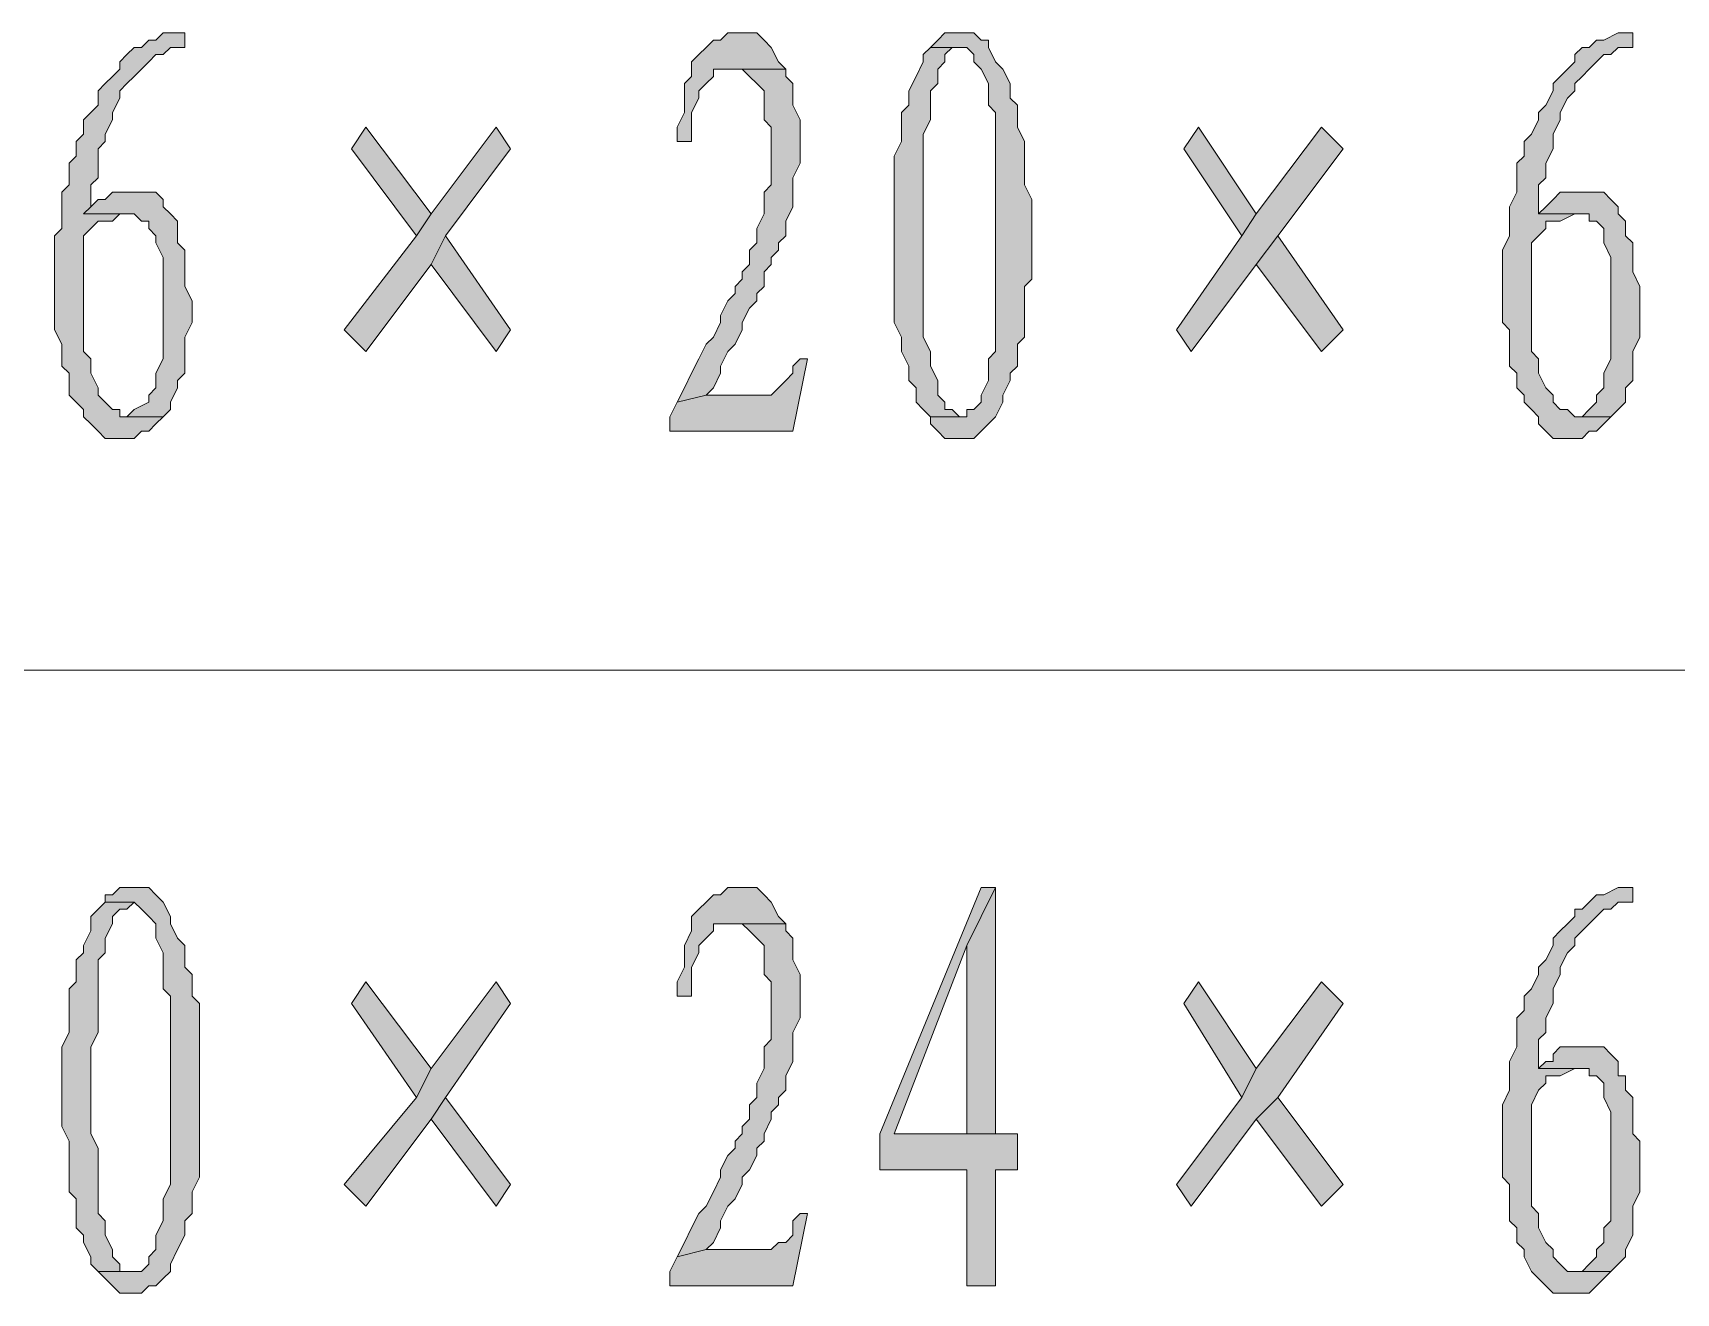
# Model space of a CAD drawing. Header units: millimetres. Extents: x 24 to 410, y 10 to 282.
# Drawn here: x 319.83 to 329.44, y 115.87 to 123.23 of the extents above; entities that cross this region are included whole.
import ezdxf

# ---------------------------------------------------------------- set-up
doc = ezdxf.new("R2010")
doc.units = ezdxf.units.MM

msp = doc.modelspace()

# ---------------------------------------------------------------- hatches: boundary and pattern name
h = msp.add_hatch(color=7)
h.dxf.hatch_style = 2
h.paths.add_polyline_path([(320.717333, 123.232333), (320.590333, 123.232333), (320.548, 123.19), (320.505667, 123.19), (320.463333, 123.147667), (320.421, 123.147667), (320.378667, 123.105333), (320.336333, 123.063), (320.336333, 123.020667), (320.294, 122.978333), (320.251667, 122.936), (320.209333, 122.893667), (320.209333, 122.809), (320.167, 122.766667), (320.124667, 122.724333), (320.124667, 122.639667), (320.082333, 122.597333), (320.082333, 122.512667), (320.04, 122.470333), (320.04, 122.343333), (319.997667, 122.301), (319.997667, 122.174), (319.997667, 122.089333), (319.955333, 122.047), (319.955333, 121.496667), (319.997667, 121.412), (319.997667, 121.285), (320.04, 121.242667), (320.04, 121.115667), (320.082333, 121.073333), (320.124667, 121.031), (320.124667, 120.988667), (320.167, 120.946333), (320.209333, 120.904), (320.251667, 120.861667), (320.421, 120.861667), (320.463333, 120.904), (320.505667, 120.904), (320.548, 120.946333), (320.590333, 120.988667), (320.336333, 120.988667), (320.336333, 121.031), (320.294, 121.031), (320.251667, 121.073333), (320.209333, 121.115667), (320.209333, 121.158), (320.167, 121.242667), (320.167, 121.327333), (320.124667, 121.369667), (320.124667, 122.047), (320.167, 122.089333), (320.209333, 122.131667), (320.294, 122.131667), (320.336333, 122.174), (320.421, 122.174), (320.124667, 122.174), (320.167, 122.216333), (320.167, 122.343333), (320.209333, 122.385667), (320.209333, 122.555), (320.251667, 122.597333), (320.251667, 122.639667), (320.294, 122.724333), (320.294, 122.766667), (320.336333, 122.851333), (320.336333, 122.893667), (320.378667, 122.936), (320.421, 122.978333), (320.463333, 123.020667), (320.505667, 123.063), (320.548, 123.105333), (320.590333, 123.105333), (320.632667, 123.147667), (320.717333, 123.147667)])
h = msp.add_hatch(color=7)
h.dxf.hatch_style = 2
h.paths.add_polyline_path([(323.977, 123.232333), (323.892333, 123.232333), (323.85, 123.19), (323.807667, 123.19), (323.765333, 123.147667), (323.723, 123.105333), (323.680667, 123.063), (323.680667, 122.978333), (323.638333, 122.936), (323.638333, 122.766667), (323.596, 122.682), (323.596, 122.597333), (323.680667, 122.597333), (323.680667, 122.766667), (323.723, 122.851333), (323.723, 122.893667), (323.765333, 122.936), (323.807667, 122.978333), (323.807667, 123.020667), (323.85, 123.020667), (323.934667, 123.020667), (324.231, 123.020667), (324.188667, 123.063), (324.146333, 123.147667), (324.104, 123.19), (324.061667, 123.232333)])
h = msp.add_hatch(color=7)
h.dxf.hatch_style = 2
h.paths.add_polyline_path([(325.247, 123.232333), (325.162333, 123.232333), (325.12, 123.19), (325.077667, 123.147667), (325.289333, 123.147667), (325.331667, 123.105333), (325.331667, 123.063), (325.374, 123.020667), (325.416333, 122.936), (325.416333, 122.809), (325.458667, 122.766667), (325.458667, 122.047), (325.458667, 121.369667), (325.416333, 121.327333), (325.416333, 121.200333), (325.374, 121.115667), (325.374, 121.073333), (325.331667, 121.031), (325.289333, 121.031), (325.289333, 120.988667), (325.077667, 120.988667), (325.077667, 120.946333), (325.12, 120.904), (325.162333, 120.861667), (325.331667, 120.861667), (325.374, 120.904), (325.416333, 120.946333), (325.458667, 120.988667), (325.501, 121.073333), (325.501, 121.115667), (325.543333, 121.200333), (325.543333, 121.242667), (325.585667, 121.285), (325.585667, 121.412), (325.628, 121.454333), (325.628, 121.750667), (325.670333, 121.793), (325.670333, 122.258667), (325.628, 122.343333), (325.628, 122.597333), (325.585667, 122.682), (325.585667, 122.809), (325.543333, 122.851333), (325.543333, 122.936), (325.501, 123.020667), (325.458667, 123.063), (325.416333, 123.147667), (325.416333, 123.19), (325.374, 123.19), (325.331667, 123.232333)])
h = msp.add_hatch(color=7)
h.dxf.hatch_style = 2
h.paths.add_polyline_path([(329.184, 123.232333), (329.099333, 123.232333), (329.014667, 123.19), (328.972333, 123.19), (328.93, 123.147667), (328.887667, 123.147667), (328.845333, 123.105333), (328.845333, 123.063), (328.803, 123.020667), (328.760667, 122.978333), (328.718333, 122.936), (328.718333, 122.893667), (328.676, 122.809), (328.633667, 122.766667), (328.633667, 122.724333), (328.591333, 122.639667), (328.549, 122.597333), (328.549, 122.512667), (328.506667, 122.470333), (328.506667, 122.301), (328.464333, 122.216333), (328.464333, 122.174), (328.464333, 122.089333), (328.464333, 122.047), (328.422, 121.962333), (328.422, 121.539), (328.464333, 121.496667), (328.464333, 121.285), (328.506667, 121.242667), (328.506667, 121.158), (328.549, 121.115667), (328.549, 121.073333), (328.591333, 121.031), (328.633667, 120.988667), (328.633667, 120.946333), (328.676, 120.904), (328.718333, 120.861667), (328.887667, 120.861667), (328.93, 120.904), (328.972333, 120.904), (329.014667, 120.946333), (329.057, 120.988667), (328.845333, 120.988667), (328.803, 121.031), (328.760667, 121.031), (328.718333, 121.073333), (328.718333, 121.115667), (328.676, 121.158), (328.633667, 121.242667), (328.633667, 121.327333), (328.591333, 121.369667), (328.591333, 122.004667), (328.633667, 122.047), (328.676, 122.089333), (328.676, 122.131667), (328.718333, 122.131667), (328.760667, 122.131667), (328.845333, 122.174), (328.887667, 122.174), (328.633667, 122.174), (328.633667, 122.343333), (328.676, 122.385667), (328.676, 122.470333), (328.718333, 122.555), (328.718333, 122.639667), (328.760667, 122.724333), (328.760667, 122.766667), (328.803, 122.851333), (328.845333, 122.893667), (328.845333, 122.936), (328.887667, 122.978333), (328.93, 123.020667), (328.972333, 123.063), (329.014667, 123.105333), (329.057, 123.105333), (329.099333, 123.147667), (329.184, 123.147667)])
h = msp.add_hatch(color=7)
h.dxf.hatch_style = 2
h.paths.add_polyline_path([(325.077667, 123.147667), (325.035333, 123.105333), (325.035333, 123.063), (324.993, 122.978333), (324.950667, 122.893667), (324.950667, 122.809), (324.908333, 122.766667), (324.908333, 122.597333), (324.866, 122.512667), (324.866, 121.539), (324.908333, 121.454333), (324.908333, 121.412), (324.908333, 121.369667), (324.950667, 121.285), (324.950667, 121.200333), (324.993, 121.158), (324.993, 121.073333), (325.035333, 121.031), (325.077667, 120.988667), (325.247, 120.988667), (325.204667, 121.031), (325.162333, 121.031), (325.162333, 121.073333), (325.12, 121.115667), (325.12, 121.200333), (325.077667, 121.285), (325.077667, 121.369667), (325.035333, 121.454333), (325.035333, 122.639667), (325.077667, 122.724333), (325.077667, 122.893667), (325.12, 122.936), (325.12, 123.020667), (325.162333, 123.063), (325.162333, 123.105333), (325.204667, 123.147667), (325.247, 123.147667)])
h = msp.add_hatch(color=7)
h.dxf.hatch_style = 2
h.paths.add_polyline_path([(324.231, 123.020667), (323.934667, 123.020667), (323.977, 123.020667), (324.019333, 122.978333), (324.061667, 122.936), (324.104, 122.893667), (324.104, 122.724333), (324.146333, 122.682), (324.146333, 122.343333), (324.104, 122.301), (324.104, 122.174), (324.061667, 122.089333), (324.061667, 122.004667), (324.019333, 121.962333), (324.019333, 121.877667), (323.977, 121.835333), (323.977, 121.793), (323.934667, 121.750667), (323.934667, 121.708333), (323.892333, 121.666), (323.85, 121.581333), (323.85, 121.539), (323.807667, 121.454333), (323.765333, 121.412), (323.723, 121.327333), (323.680667, 121.242667), (323.638333, 121.158), (323.596, 121.073333), (323.765333, 121.115667), (323.807667, 121.158), (323.85, 121.242667), (323.85, 121.285), (323.892333, 121.369667), (323.934667, 121.412), (323.977, 121.496667), (323.977, 121.539), (324.019333, 121.623667), (324.061667, 121.666), (324.061667, 121.708333), (324.104, 121.750667), (324.104, 121.835333), (324.146333, 121.877667), (324.146333, 121.92), (324.188667, 121.962333), (324.188667, 122.004667), (324.231, 122.047), (324.231, 122.131667), (324.273333, 122.216333), (324.273333, 122.385667), (324.315667, 122.470333), (324.315667, 122.724333), (324.273333, 122.809), (324.273333, 122.936), (324.231, 122.978333)])
h = msp.add_hatch(color=7)
h.dxf.hatch_style = 2
h.paths.add_polyline_path([(322.537667, 122.682), (322.156667, 122.174), (322.072, 122.047), (321.648667, 121.496667), (321.775667, 121.369667), (322.156667, 121.877667), (322.241333, 122.047), (322.622333, 122.555)])
h = msp.add_hatch(color=7)
h.dxf.hatch_style = 2
h.paths.add_polyline_path([(321.775667, 122.682), (321.691, 122.555), (322.072, 122.047), (322.156667, 122.174)])
h = msp.add_hatch(color=7)
h.dxf.hatch_style = 2
h.paths.add_polyline_path([(327.363667, 122.682), (326.982667, 122.174), (326.898, 122.047), (326.517, 121.496667), (326.601667, 121.369667), (326.982667, 121.877667), (327.109667, 122.047), (327.490667, 122.555)])
h = msp.add_hatch(color=7)
h.dxf.hatch_style = 2
h.paths.add_polyline_path([(326.644, 122.682), (326.559333, 122.555), (326.898, 122.047), (326.982667, 122.174)])
h = msp.add_hatch(color=7)
h.dxf.hatch_style = 2
h.paths.add_polyline_path([(320.463333, 122.301), (320.294, 122.301), (320.251667, 122.258667), (320.209333, 122.258667), (320.167, 122.216333), (320.124667, 122.174), (320.421, 122.174), (320.463333, 122.131667), (320.505667, 122.131667), (320.505667, 122.089333), (320.548, 122.047), (320.548, 122.004667), (320.590333, 121.92), (320.590333, 121.327333), (320.548, 121.242667), (320.548, 121.200333), (320.548, 121.158), (320.505667, 121.115667), (320.505667, 121.073333), (320.421, 121.031), (320.378667, 120.988667), (320.336333, 120.988667), (320.590333, 120.988667), (320.632667, 121.031), (320.632667, 121.073333), (320.675, 121.158), (320.675, 121.200333), (320.717333, 121.242667), (320.717333, 121.454333), (320.759667, 121.539), (320.759667, 121.666), (320.717333, 121.750667), (320.717333, 121.962333), (320.675, 122.004667), (320.675, 122.131667), (320.632667, 122.174), (320.590333, 122.216333), (320.590333, 122.258667), (320.548, 122.301)])
h = msp.add_hatch(color=7)
h.dxf.hatch_style = 2
h.paths.add_polyline_path([(328.93, 122.301), (328.760667, 122.301), (328.718333, 122.258667), (328.676, 122.216333), (328.633667, 122.174), (328.93, 122.174), (328.93, 122.131667), (328.972333, 122.131667), (329.014667, 122.089333), (329.014667, 122.004667), (329.057, 121.92), (329.057, 121.327333), (329.014667, 121.242667), (329.014667, 121.200333), (329.014667, 121.158), (328.972333, 121.115667), (328.972333, 121.073333), (328.93, 121.031), (328.887667, 120.988667), (328.845333, 120.988667), (329.057, 120.988667), (329.099333, 121.031), (329.141667, 121.073333), (329.141667, 121.158), (329.184, 121.200333), (329.184, 121.369667), (329.226333, 121.454333), (329.226333, 121.750667), (329.184, 121.835333), (329.184, 122.004667), (329.141667, 122.047), (329.141667, 122.131667), (329.099333, 122.174), (329.099333, 122.216333), (329.057, 122.258667), (329.014667, 122.301)])
h = msp.add_hatch(color=7)
h.dxf.hatch_style = 2
h.paths.add_polyline_path([(322.241333, 122.047), (322.156667, 121.877667), (322.537667, 121.369667), (322.622333, 121.496667)])
h = msp.add_hatch(color=7)
h.dxf.hatch_style = 2
h.paths.add_polyline_path([(327.109667, 122.047), (326.982667, 121.877667), (327.363667, 121.369667), (327.490667, 121.496667)])
h = msp.add_hatch(color=7)
h.dxf.hatch_style = 2
h.paths.add_polyline_path([(324.358, 121.327333), (324.315667, 121.327333), (324.273333, 121.285), (324.273333, 121.242667), (324.231, 121.200333), (324.188667, 121.158), (324.146333, 121.115667), (323.765333, 121.115667), (323.596, 121.073333), (323.553667, 120.988667), (323.553667, 120.904), (324.273333, 120.904)])
h = msp.add_hatch(color=7)
h.dxf.hatch_style = 2
h.paths.add_polyline_path([(320.421, 118.237), (320.336333, 118.237), (320.294, 118.194667), (320.251667, 118.194667), (320.251667, 118.152333), (320.421, 118.152333), (320.463333, 118.11), (320.505667, 118.067667), (320.548, 118.025333), (320.548, 117.940667), (320.590333, 117.856), (320.590333, 117.644333), (320.632667, 117.602), (320.632667, 117.051667), (320.632667, 117.009333), (320.632667, 116.501333), (320.590333, 116.416667), (320.590333, 116.289667), (320.548, 116.205), (320.548, 116.120333), (320.505667, 116.078), (320.505667, 116.035667), (320.463333, 115.993333), (320.209333, 115.993333), (320.251667, 115.951), (320.294, 115.908667), (320.336333, 115.866333), (320.463333, 115.866333), (320.505667, 115.908667), (320.548, 115.908667), (320.590333, 115.951), (320.632667, 115.993333), (320.632667, 116.035667), (320.675, 116.120333), (320.717333, 116.205), (320.717333, 116.289667), (320.759667, 116.332), (320.759667, 116.459), (320.802, 116.543667), (320.802, 117.559667), (320.759667, 117.602), (320.759667, 117.729), (320.717333, 117.771333), (320.717333, 117.898333), (320.675, 117.940667), (320.632667, 118.025333), (320.632667, 118.067667), (320.590333, 118.152333), (320.548, 118.194667), (320.505667, 118.237)])
h = msp.add_hatch(color=7)
h.dxf.hatch_style = 2
h.paths.add_polyline_path([(323.977, 118.237), (323.892333, 118.237), (323.85, 118.194667), (323.807667, 118.194667), (323.765333, 118.152333), (323.723, 118.11), (323.680667, 118.067667), (323.680667, 117.983), (323.638333, 117.898333), (323.638333, 117.771333), (323.596, 117.686667), (323.596, 117.602), (323.680667, 117.602), (323.680667, 117.771333), (323.723, 117.856), (323.723, 117.898333), (323.765333, 117.940667), (323.807667, 117.983), (323.807667, 118.025333), (323.85, 118.025333), (323.934667, 118.025333), (324.231, 118.025333), (324.188667, 118.067667), (324.146333, 118.152333), (324.104, 118.194667), (324.061667, 118.237)])
h = msp.add_hatch(color=7)
h.dxf.hatch_style = 2
h.paths.add_polyline_path([(325.458667, 118.237), (325.374, 118.237), (324.781333, 116.797667), (324.781333, 116.586), (325.289333, 116.586), (325.289333, 115.908667), (325.458667, 115.908667), (325.458667, 116.586), (325.585667, 116.586), (325.585667, 116.797667), (325.458667, 116.797667), (324.866, 116.797667), (325.289333, 117.898333)])
h = msp.add_hatch(color=7)
h.dxf.hatch_style = 2
h.paths.add_polyline_path([(325.458667, 118.237), (325.289333, 117.898333), (325.289333, 116.797667), (324.866, 116.797667), (325.458667, 116.797667)])
h = msp.add_hatch(color=7)
h.dxf.hatch_style = 2
h.paths.add_polyline_path([(329.184, 118.237), (329.099333, 118.237), (329.014667, 118.194667), (328.972333, 118.194667), (328.93, 118.152333), (328.887667, 118.11), (328.845333, 118.11), (328.845333, 118.067667), (328.803, 118.025333), (328.760667, 117.983), (328.718333, 117.940667), (328.718333, 117.898333), (328.676, 117.813667), (328.633667, 117.771333), (328.633667, 117.729), (328.591333, 117.644333), (328.549, 117.602), (328.549, 117.517333), (328.506667, 117.475), (328.506667, 117.305667), (328.464333, 117.221), (328.464333, 117.178667), (328.464333, 117.094), (328.464333, 117.051667), (328.422, 116.967), (328.422, 116.543667), (328.464333, 116.501333), (328.464333, 116.289667), (328.506667, 116.247333), (328.506667, 116.162667), (328.549, 116.120333), (328.549, 116.078), (328.591333, 115.993333), (328.633667, 115.951), (328.676, 115.908667), (328.718333, 115.866333), (328.93, 115.866333), (328.972333, 115.908667), (329.014667, 115.951), (329.057, 115.993333), (328.803, 115.993333), (328.760667, 116.035667), (328.718333, 116.078), (328.718333, 116.120333), (328.676, 116.162667), (328.633667, 116.247333), (328.633667, 116.332), (328.591333, 116.374333), (328.591333, 116.967), (328.633667, 117.051667), (328.676, 117.094), (328.676, 117.136333), (328.718333, 117.136333), (328.760667, 117.136333), (328.845333, 117.178667), (328.887667, 117.178667), (328.633667, 117.178667), (328.633667, 117.348), (328.676, 117.390333), (328.676, 117.475), (328.718333, 117.559667), (328.718333, 117.644333), (328.760667, 117.729), (328.760667, 117.771333), (328.803, 117.856), (328.845333, 117.898333), (328.845333, 117.940667), (328.887667, 117.983), (328.93, 118.025333), (328.972333, 118.067667), (329.014667, 118.11), (329.057, 118.11), (329.099333, 118.152333), (329.184, 118.152333)])
h = msp.add_hatch(color=7)
h.dxf.hatch_style = 2
h.paths.add_polyline_path([(320.251667, 118.152333), (320.209333, 118.11), (320.167, 118.067667), (320.167, 117.983), (320.124667, 117.898333), (320.124667, 117.856), (320.082333, 117.813667), (320.082333, 117.686667), (320.04, 117.644333), (320.04, 117.390333), (319.997667, 117.305667), (319.997667, 116.84), (320.04, 116.755333), (320.04, 116.459), (320.082333, 116.416667), (320.082333, 116.247333), (320.124667, 116.205), (320.124667, 116.162667), (320.167, 116.078), (320.167, 116.035667), (320.209333, 115.993333), (320.378667, 115.993333), (320.336333, 115.993333), (320.336333, 116.035667), (320.294, 116.078), (320.294, 116.120333), (320.251667, 116.205), (320.251667, 116.289667), (320.209333, 116.332), (320.209333, 116.713), (320.167, 116.797667), (320.167, 117.305667), (320.209333, 117.390333), (320.209333, 117.813667), (320.251667, 117.856), (320.251667, 117.940667), (320.294, 118.025333), (320.294, 118.067667), (320.336333, 118.11), (320.378667, 118.11), (320.421, 118.152333)])
h = msp.add_hatch(color=7)
h.dxf.hatch_style = 2
h.paths.add_polyline_path([(324.231, 118.025333), (323.934667, 118.025333), (323.977, 118.025333), (324.019333, 117.983), (324.061667, 117.940667), (324.104, 117.898333), (324.104, 117.729), (324.146333, 117.686667), (324.146333, 117.348), (324.104, 117.305667), (324.104, 117.178667), (324.061667, 117.094), (324.061667, 117.009333), (324.019333, 116.967), (324.019333, 116.882333), (323.977, 116.84), (323.977, 116.797667), (323.934667, 116.755333), (323.934667, 116.713), (323.892333, 116.670667), (323.85, 116.586), (323.85, 116.543667), (323.807667, 116.459), (323.765333, 116.374333), (323.723, 116.332), (323.680667, 116.247333), (323.638333, 116.162667), (323.596, 116.078), (323.765333, 116.120333), (323.807667, 116.162667), (323.85, 116.247333), (323.85, 116.289667), (323.892333, 116.374333), (323.934667, 116.416667), (323.977, 116.501333), (323.977, 116.543667), (324.019333, 116.586), (324.061667, 116.670667), (324.061667, 116.713), (324.104, 116.755333), (324.104, 116.797667), (324.146333, 116.882333), (324.146333, 116.924667), (324.188667, 116.967), (324.188667, 117.009333), (324.231, 117.051667), (324.231, 117.136333), (324.273333, 117.221), (324.273333, 117.390333), (324.315667, 117.475), (324.315667, 117.729), (324.273333, 117.813667), (324.273333, 117.940667), (324.231, 117.983)])
h = msp.add_hatch(color=7)
h.dxf.hatch_style = 2
h.paths.add_polyline_path([(322.537667, 117.686667), (322.156667, 117.178667), (322.072, 117.009333), (321.648667, 116.501333), (321.775667, 116.374333), (322.156667, 116.882333), (322.241333, 117.009333), (322.622333, 117.559667)])
h = msp.add_hatch(color=7)
h.dxf.hatch_style = 2
h.paths.add_polyline_path([(321.775667, 117.686667), (321.691, 117.559667), (322.072, 117.009333), (322.156667, 117.178667)])
h = msp.add_hatch(color=7)
h.dxf.hatch_style = 2
h.paths.add_polyline_path([(327.363667, 117.686667), (326.982667, 117.178667), (326.898, 117.009333), (326.517, 116.501333), (326.601667, 116.374333), (326.982667, 116.882333), (327.109667, 117.009333), (327.490667, 117.559667)])
h = msp.add_hatch(color=7)
h.dxf.hatch_style = 2
h.paths.add_polyline_path([(326.644, 117.686667), (326.559333, 117.559667), (326.898, 117.009333), (326.982667, 117.178667)])
h = msp.add_hatch(color=7)
h.dxf.hatch_style = 2
h.paths.add_polyline_path([(328.93, 117.305667), (328.760667, 117.305667), (328.718333, 117.263333), (328.718333, 117.221), (328.676, 117.221), (328.633667, 117.178667), (328.93, 117.178667), (328.93, 117.136333), (328.972333, 117.136333), (329.014667, 117.094), (329.014667, 117.009333), (329.057, 116.924667), (329.057, 116.289667), (329.014667, 116.247333), (329.014667, 116.205), (329.014667, 116.162667), (328.972333, 116.120333), (328.972333, 116.078), (328.93, 116.035667), (328.887667, 115.993333), (328.845333, 115.993333), (329.057, 115.993333), (329.099333, 116.035667), (329.141667, 116.078), (329.141667, 116.120333), (329.184, 116.205), (329.184, 116.374333), (329.226333, 116.459), (329.226333, 116.755333), (329.184, 116.797667), (329.184, 117.009333), (329.141667, 117.051667), (329.141667, 117.136333), (329.099333, 117.136333), (329.099333, 117.221), (329.057, 117.263333), (329.014667, 117.305667)])
h = msp.add_hatch(color=7)
h.dxf.hatch_style = 2
h.paths.add_polyline_path([(322.241333, 117.009333), (322.156667, 116.882333), (322.537667, 116.374333), (322.622333, 116.501333)])
h = msp.add_hatch(color=7)
h.dxf.hatch_style = 2
h.paths.add_polyline_path([(327.109667, 117.009333), (326.982667, 116.882333), (327.363667, 116.374333), (327.490667, 116.501333)])
h = msp.add_hatch(color=7)
h.dxf.hatch_style = 2
h.paths.add_polyline_path([(324.358, 116.332), (324.315667, 116.332), (324.273333, 116.289667), (324.273333, 116.205), (324.231, 116.162667), (324.188667, 116.162667), (324.146333, 116.120333), (323.765333, 116.120333), (323.596, 116.078), (323.553667, 115.993333), (323.553667, 115.908667), (324.273333, 115.908667)])

# ---------------------------------------------------------------- linework, layer by layer
at = {"color": 7, "lineweight": 0}
for points in [[(320.717333, 123.232333), (320.590333, 123.232333), (320.548, 123.19), (320.505667, 123.19), (320.463333, 123.147667), (320.421, 123.147667), (320.378667, 123.105333), (320.336333, 123.063), (320.336333, 123.020667), (320.294, 122.978333), (320.251667, 122.936), (320.209333, 122.893667), (320.209333, 122.809), (320.167, 122.766667), (320.124667, 122.724333), (320.124667, 122.639667), (320.082333, 122.597333), (320.082333, 122.512667), (320.04, 122.470333), (320.04, 122.343333), (319.997667, 122.301), (319.997667, 122.174), (319.997667, 122.089333), (319.955333, 122.047), (319.955333, 121.496667), (319.997667, 121.412), (319.997667, 121.285), (320.04, 121.242667), (320.04, 121.115667), (320.082333, 121.073333), (320.124667, 121.031), (320.124667, 120.988667), (320.167, 120.946333), (320.209333, 120.904), (320.251667, 120.861667), (320.421, 120.861667), (320.463333, 120.904), (320.505667, 120.904), (320.548, 120.946333), (320.590333, 120.988667), (320.336333, 120.988667), (320.336333, 121.031), (320.294, 121.031), (320.251667, 121.073333), (320.209333, 121.115667), (320.209333, 121.158), (320.167, 121.242667), (320.167, 121.327333), (320.124667, 121.369667), (320.124667, 122.047), (320.167, 122.089333), (320.209333, 122.131667), (320.294, 122.131667), (320.336333, 122.174), (320.421, 122.174), (320.124667, 122.174), (320.167, 122.216333), (320.167, 122.343333), (320.209333, 122.385667), (320.209333, 122.555), (320.251667, 122.597333), (320.251667, 122.639667), (320.294, 122.724333), (320.294, 122.766667), (320.336333, 122.851333), (320.336333, 122.893667), (320.378667, 122.936), (320.421, 122.978333), (320.463333, 123.020667), (320.505667, 123.063), (320.548, 123.105333), (320.590333, 123.105333), (320.632667, 123.147667), (320.717333, 123.147667)], [(323.977, 123.232333), (323.892333, 123.232333), (323.85, 123.19), (323.807667, 123.19), (323.765333, 123.147667), (323.723, 123.105333), (323.680667, 123.063), (323.680667, 122.978333), (323.638333, 122.936), (323.638333, 122.766667), (323.596, 122.682), (323.596, 122.597333), (323.680667, 122.597333), (323.680667, 122.766667), (323.723, 122.851333), (323.723, 122.893667), (323.765333, 122.936), (323.807667, 122.978333), (323.807667, 123.020667), (323.85, 123.020667), (323.934667, 123.020667), (324.231, 123.020667), (324.188667, 123.063), (324.146333, 123.147667), (324.104, 123.19), (324.061667, 123.232333)], [(325.247, 123.232333), (325.162333, 123.232333), (325.12, 123.19), (325.077667, 123.147667), (325.289333, 123.147667), (325.331667, 123.105333), (325.331667, 123.063), (325.374, 123.020667), (325.416333, 122.936), (325.416333, 122.809), (325.458667, 122.766667), (325.458667, 122.047), (325.458667, 121.369667), (325.416333, 121.327333), (325.416333, 121.200333), (325.374, 121.115667), (325.374, 121.073333), (325.331667, 121.031), (325.289333, 121.031), (325.289333, 120.988667), (325.077667, 120.988667), (325.077667, 120.946333), (325.12, 120.904), (325.162333, 120.861667), (325.331667, 120.861667), (325.374, 120.904), (325.416333, 120.946333), (325.458667, 120.988667), (325.501, 121.073333), (325.501, 121.115667), (325.543333, 121.200333), (325.543333, 121.242667), (325.585667, 121.285), (325.585667, 121.412), (325.628, 121.454333), (325.628, 121.750667), (325.670333, 121.793), (325.670333, 122.258667), (325.628, 122.343333), (325.628, 122.597333), (325.585667, 122.682), (325.585667, 122.809), (325.543333, 122.851333), (325.543333, 122.936), (325.501, 123.020667), (325.458667, 123.063), (325.416333, 123.147667), (325.416333, 123.19), (325.374, 123.19), (325.331667, 123.232333)], [(329.184, 123.232333), (329.099333, 123.232333), (329.014667, 123.19), (328.972333, 123.19), (328.93, 123.147667), (328.887667, 123.147667), (328.845333, 123.105333), (328.845333, 123.063), (328.803, 123.020667), (328.760667, 122.978333), (328.718333, 122.936), (328.718333, 122.893667), (328.676, 122.809), (328.633667, 122.766667), (328.633667, 122.724333), (328.591333, 122.639667), (328.549, 122.597333), (328.549, 122.512667), (328.506667, 122.470333), (328.506667, 122.301), (328.464333, 122.216333), (328.464333, 122.174), (328.464333, 122.089333), (328.464333, 122.047), (328.422, 121.962333), (328.422, 121.539), (328.464333, 121.496667), (328.464333, 121.285), (328.506667, 121.242667), (328.506667, 121.158), (328.549, 121.115667), (328.549, 121.073333), (328.591333, 121.031), (328.633667, 120.988667), (328.633667, 120.946333), (328.676, 120.904), (328.718333, 120.861667), (328.887667, 120.861667), (328.93, 120.904), (328.972333, 120.904), (329.014667, 120.946333), (329.057, 120.988667), (328.845333, 120.988667), (328.803, 121.031), (328.760667, 121.031), (328.718333, 121.073333), (328.718333, 121.115667), (328.676, 121.158), (328.633667, 121.242667), (328.633667, 121.327333), (328.591333, 121.369667), (328.591333, 122.004667), (328.633667, 122.047), (328.676, 122.089333), (328.676, 122.131667), (328.718333, 122.131667), (328.760667, 122.131667), (328.845333, 122.174), (328.887667, 122.174), (328.633667, 122.174), (328.633667, 122.343333), (328.676, 122.385667), (328.676, 122.470333), (328.718333, 122.555), (328.718333, 122.639667), (328.760667, 122.724333), (328.760667, 122.766667), (328.803, 122.851333), (328.845333, 122.893667), (328.845333, 122.936), (328.887667, 122.978333), (328.93, 123.020667), (328.972333, 123.063), (329.014667, 123.105333), (329.057, 123.105333), (329.099333, 123.147667), (329.184, 123.147667)], [(325.077667, 123.147667), (325.035333, 123.105333), (325.035333, 123.063), (324.993, 122.978333), (324.950667, 122.893667), (324.950667, 122.809), (324.908333, 122.766667), (324.908333, 122.597333), (324.866, 122.512667), (324.866, 121.539), (324.908333, 121.454333), (324.908333, 121.412), (324.908333, 121.369667), (324.950667, 121.285), (324.950667, 121.200333), (324.993, 121.158), (324.993, 121.073333), (325.035333, 121.031), (325.077667, 120.988667), (325.247, 120.988667), (325.204667, 121.031), (325.162333, 121.031), (325.162333, 121.073333), (325.12, 121.115667), (325.12, 121.200333), (325.077667, 121.285), (325.077667, 121.369667), (325.035333, 121.454333), (325.035333, 122.639667), (325.077667, 122.724333), (325.077667, 122.893667), (325.12, 122.936), (325.12, 123.020667), (325.162333, 123.063), (325.162333, 123.105333), (325.204667, 123.147667), (325.247, 123.147667)], [(324.231, 123.020667), (323.934667, 123.020667), (323.977, 123.020667), (324.019333, 122.978333), (324.061667, 122.936), (324.104, 122.893667), (324.104, 122.724333), (324.146333, 122.682), (324.146333, 122.343333), (324.104, 122.301), (324.104, 122.174), (324.061667, 122.089333), (324.061667, 122.004667), (324.019333, 121.962333), (324.019333, 121.877667), (323.977, 121.835333), (323.977, 121.793), (323.934667, 121.750667), (323.934667, 121.708333), (323.892333, 121.666), (323.85, 121.581333), (323.85, 121.539), (323.807667, 121.454333), (323.765333, 121.412), (323.723, 121.327333), (323.680667, 121.242667), (323.638333, 121.158), (323.596, 121.073333), (323.765333, 121.115667), (323.807667, 121.158), (323.85, 121.242667), (323.85, 121.285), (323.892333, 121.369667), (323.934667, 121.412), (323.977, 121.496667), (323.977, 121.539), (324.019333, 121.623667), (324.061667, 121.666), (324.061667, 121.708333), (324.104, 121.750667), (324.104, 121.835333), (324.146333, 121.877667), (324.146333, 121.92), (324.188667, 121.962333), (324.188667, 122.004667), (324.231, 122.047), (324.231, 122.131667), (324.273333, 122.216333), (324.273333, 122.385667), (324.315667, 122.470333), (324.315667, 122.724333), (324.273333, 122.809), (324.273333, 122.936), (324.231, 122.978333)], [(322.537667, 122.682), (322.156667, 122.174), (322.072, 122.047), (321.648667, 121.496667), (321.775667, 121.369667), (322.156667, 121.877667), (322.241333, 122.047), (322.622333, 122.555)], [(321.775667, 122.682), (321.691, 122.555), (322.072, 122.047), (322.156667, 122.174)], [(327.363667, 122.682), (326.982667, 122.174), (326.898, 122.047), (326.517, 121.496667), (326.601667, 121.369667), (326.982667, 121.877667), (327.109667, 122.047), (327.490667, 122.555)], [(326.644, 122.682), (326.559333, 122.555), (326.898, 122.047), (326.982667, 122.174)], [(320.463333, 122.301), (320.294, 122.301), (320.251667, 122.258667), (320.209333, 122.258667), (320.167, 122.216333), (320.124667, 122.174), (320.421, 122.174), (320.463333, 122.131667), (320.505667, 122.131667), (320.505667, 122.089333), (320.548, 122.047), (320.548, 122.004667), (320.590333, 121.92), (320.590333, 121.327333), (320.548, 121.242667), (320.548, 121.200333), (320.548, 121.158), (320.505667, 121.115667), (320.505667, 121.073333), (320.421, 121.031), (320.378667, 120.988667), (320.336333, 120.988667), (320.590333, 120.988667), (320.632667, 121.031), (320.632667, 121.073333), (320.675, 121.158), (320.675, 121.200333), (320.717333, 121.242667), (320.717333, 121.454333), (320.759667, 121.539), (320.759667, 121.666), (320.717333, 121.750667), (320.717333, 121.962333), (320.675, 122.004667), (320.675, 122.131667), (320.632667, 122.174), (320.590333, 122.216333), (320.590333, 122.258667), (320.548, 122.301)], [(328.93, 122.301), (328.760667, 122.301), (328.718333, 122.258667), (328.676, 122.216333), (328.633667, 122.174), (328.93, 122.174), (328.93, 122.131667), (328.972333, 122.131667), (329.014667, 122.089333), (329.014667, 122.004667), (329.057, 121.92), (329.057, 121.327333), (329.014667, 121.242667), (329.014667, 121.200333), (329.014667, 121.158), (328.972333, 121.115667), (328.972333, 121.073333), (328.93, 121.031), (328.887667, 120.988667), (328.845333, 120.988667), (329.057, 120.988667), (329.099333, 121.031), (329.141667, 121.073333), (329.141667, 121.158), (329.184, 121.200333), (329.184, 121.369667), (329.226333, 121.454333), (329.226333, 121.750667), (329.184, 121.835333), (329.184, 122.004667), (329.141667, 122.047), (329.141667, 122.131667), (329.099333, 122.174), (329.099333, 122.216333), (329.057, 122.258667), (329.014667, 122.301)], [(322.241333, 122.047), (322.156667, 121.877667), (322.537667, 121.369667), (322.622333, 121.496667)], [(327.109667, 122.047), (326.982667, 121.877667), (327.363667, 121.369667), (327.490667, 121.496667)], [(324.358, 121.327333), (324.315667, 121.327333), (324.273333, 121.285), (324.273333, 121.242667), (324.231, 121.200333), (324.188667, 121.158), (324.146333, 121.115667), (323.765333, 121.115667), (323.596, 121.073333), (323.553667, 120.988667), (323.553667, 120.904), (324.273333, 120.904)], [(320.421, 118.237), (320.336333, 118.237), (320.294, 118.194667), (320.251667, 118.194667), (320.251667, 118.152333), (320.421, 118.152333), (320.463333, 118.11), (320.505667, 118.067667), (320.548, 118.025333), (320.548, 117.940667), (320.590333, 117.856), (320.590333, 117.644333), (320.632667, 117.602), (320.632667, 117.051667), (320.632667, 117.009333), (320.632667, 116.501333), (320.590333, 116.416667), (320.590333, 116.289667), (320.548, 116.205), (320.548, 116.120333), (320.505667, 116.078), (320.505667, 116.035667), (320.463333, 115.993333), (320.209333, 115.993333), (320.251667, 115.951), (320.294, 115.908667), (320.336333, 115.866333), (320.463333, 115.866333), (320.505667, 115.908667), (320.548, 115.908667), (320.590333, 115.951), (320.632667, 115.993333), (320.632667, 116.035667), (320.675, 116.120333), (320.717333, 116.205), (320.717333, 116.289667), (320.759667, 116.332), (320.759667, 116.459), (320.802, 116.543667), (320.802, 117.559667), (320.759667, 117.602), (320.759667, 117.729), (320.717333, 117.771333), (320.717333, 117.898333), (320.675, 117.940667), (320.632667, 118.025333), (320.632667, 118.067667), (320.590333, 118.152333), (320.548, 118.194667), (320.505667, 118.237)], [(323.977, 118.237), (323.892333, 118.237), (323.85, 118.194667), (323.807667, 118.194667), (323.765333, 118.152333), (323.723, 118.11), (323.680667, 118.067667), (323.680667, 117.983), (323.638333, 117.898333), (323.638333, 117.771333), (323.596, 117.686667), (323.596, 117.602), (323.680667, 117.602), (323.680667, 117.771333), (323.723, 117.856), (323.723, 117.898333), (323.765333, 117.940667), (323.807667, 117.983), (323.807667, 118.025333), (323.85, 118.025333), (323.934667, 118.025333), (324.231, 118.025333), (324.188667, 118.067667), (324.146333, 118.152333), (324.104, 118.194667), (324.061667, 118.237)], [(325.458667, 118.237), (325.374, 118.237), (324.781333, 116.797667), (324.781333, 116.586), (325.289333, 116.586), (325.289333, 115.908667), (325.458667, 115.908667), (325.458667, 116.586), (325.585667, 116.586), (325.585667, 116.797667), (325.458667, 116.797667), (324.866, 116.797667), (325.289333, 117.898333)], [(325.458667, 118.237), (325.289333, 117.898333), (325.289333, 116.797667), (324.866, 116.797667), (325.458667, 116.797667)], [(329.184, 118.237), (329.099333, 118.237), (329.014667, 118.194667), (328.972333, 118.194667), (328.93, 118.152333), (328.887667, 118.11), (328.845333, 118.11), (328.845333, 118.067667), (328.803, 118.025333), (328.760667, 117.983), (328.718333, 117.940667), (328.718333, 117.898333), (328.676, 117.813667), (328.633667, 117.771333), (328.633667, 117.729), (328.591333, 117.644333), (328.549, 117.602), (328.549, 117.517333), (328.506667, 117.475), (328.506667, 117.305667), (328.464333, 117.221), (328.464333, 117.178667), (328.464333, 117.094), (328.464333, 117.051667), (328.422, 116.967), (328.422, 116.543667), (328.464333, 116.501333), (328.464333, 116.289667), (328.506667, 116.247333), (328.506667, 116.162667), (328.549, 116.120333), (328.549, 116.078), (328.591333, 115.993333), (328.633667, 115.951), (328.676, 115.908667), (328.718333, 115.866333), (328.93, 115.866333), (328.972333, 115.908667), (329.014667, 115.951), (329.057, 115.993333), (328.803, 115.993333), (328.760667, 116.035667), (328.718333, 116.078), (328.718333, 116.120333), (328.676, 116.162667), (328.633667, 116.247333), (328.633667, 116.332), (328.591333, 116.374333), (328.591333, 116.967), (328.633667, 117.051667), (328.676, 117.094), (328.676, 117.136333), (328.718333, 117.136333), (328.760667, 117.136333), (328.845333, 117.178667), (328.887667, 117.178667), (328.633667, 117.178667), (328.633667, 117.348), (328.676, 117.390333), (328.676, 117.475), (328.718333, 117.559667), (328.718333, 117.644333), (328.760667, 117.729), (328.760667, 117.771333), (328.803, 117.856), (328.845333, 117.898333), (328.845333, 117.940667), (328.887667, 117.983), (328.93, 118.025333), (328.972333, 118.067667), (329.014667, 118.11), (329.057, 118.11), (329.099333, 118.152333), (329.184, 118.152333)], [(320.251667, 118.152333), (320.209333, 118.11), (320.167, 118.067667), (320.167, 117.983), (320.124667, 117.898333), (320.124667, 117.856), (320.082333, 117.813667), (320.082333, 117.686667), (320.04, 117.644333), (320.04, 117.390333), (319.997667, 117.305667), (319.997667, 116.84), (320.04, 116.755333), (320.04, 116.459), (320.082333, 116.416667), (320.082333, 116.247333), (320.124667, 116.205), (320.124667, 116.162667), (320.167, 116.078), (320.167, 116.035667), (320.209333, 115.993333), (320.378667, 115.993333), (320.336333, 115.993333), (320.336333, 116.035667), (320.294, 116.078), (320.294, 116.120333), (320.251667, 116.205), (320.251667, 116.289667), (320.209333, 116.332), (320.209333, 116.713), (320.167, 116.797667), (320.167, 117.305667), (320.209333, 117.390333), (320.209333, 117.813667), (320.251667, 117.856), (320.251667, 117.940667), (320.294, 118.025333), (320.294, 118.067667), (320.336333, 118.11), (320.378667, 118.11), (320.421, 118.152333)], [(324.231, 118.025333), (323.934667, 118.025333), (323.977, 118.025333), (324.019333, 117.983), (324.061667, 117.940667), (324.104, 117.898333), (324.104, 117.729), (324.146333, 117.686667), (324.146333, 117.348), (324.104, 117.305667), (324.104, 117.178667), (324.061667, 117.094), (324.061667, 117.009333), (324.019333, 116.967), (324.019333, 116.882333), (323.977, 116.84), (323.977, 116.797667), (323.934667, 116.755333), (323.934667, 116.713), (323.892333, 116.670667), (323.85, 116.586), (323.85, 116.543667), (323.807667, 116.459), (323.765333, 116.374333), (323.723, 116.332), (323.680667, 116.247333), (323.638333, 116.162667), (323.596, 116.078), (323.765333, 116.120333), (323.807667, 116.162667), (323.85, 116.247333), (323.85, 116.289667), (323.892333, 116.374333), (323.934667, 116.416667), (323.977, 116.501333), (323.977, 116.543667), (324.019333, 116.586), (324.061667, 116.670667), (324.061667, 116.713), (324.104, 116.755333), (324.104, 116.797667), (324.146333, 116.882333), (324.146333, 116.924667), (324.188667, 116.967), (324.188667, 117.009333), (324.231, 117.051667), (324.231, 117.136333), (324.273333, 117.221), (324.273333, 117.390333), (324.315667, 117.475), (324.315667, 117.729), (324.273333, 117.813667), (324.273333, 117.940667), (324.231, 117.983)], [(322.537667, 117.686667), (322.156667, 117.178667), (322.072, 117.009333), (321.648667, 116.501333), (321.775667, 116.374333), (322.156667, 116.882333), (322.241333, 117.009333), (322.622333, 117.559667)], [(321.775667, 117.686667), (321.691, 117.559667), (322.072, 117.009333), (322.156667, 117.178667)], [(327.363667, 117.686667), (326.982667, 117.178667), (326.898, 117.009333), (326.517, 116.501333), (326.601667, 116.374333), (326.982667, 116.882333), (327.109667, 117.009333), (327.490667, 117.559667)], [(326.644, 117.686667), (326.559333, 117.559667), (326.898, 117.009333), (326.982667, 117.178667)], [(328.93, 117.305667), (328.760667, 117.305667), (328.718333, 117.263333), (328.718333, 117.221), (328.676, 117.221), (328.633667, 117.178667), (328.93, 117.178667), (328.93, 117.136333), (328.972333, 117.136333), (329.014667, 117.094), (329.014667, 117.009333), (329.057, 116.924667), (329.057, 116.289667), (329.014667, 116.247333), (329.014667, 116.205), (329.014667, 116.162667), (328.972333, 116.120333), (328.972333, 116.078), (328.93, 116.035667), (328.887667, 115.993333), (328.845333, 115.993333), (329.057, 115.993333), (329.099333, 116.035667), (329.141667, 116.078), (329.141667, 116.120333), (329.184, 116.205), (329.184, 116.374333), (329.226333, 116.459), (329.226333, 116.755333), (329.184, 116.797667), (329.184, 117.009333), (329.141667, 117.051667), (329.141667, 117.136333), (329.099333, 117.136333), (329.099333, 117.221), (329.057, 117.263333), (329.014667, 117.305667)], [(322.241333, 117.009333), (322.156667, 116.882333), (322.537667, 116.374333), (322.622333, 116.501333)], [(327.109667, 117.009333), (326.982667, 116.882333), (327.363667, 116.374333), (327.490667, 116.501333)], [(324.358, 116.332), (324.315667, 116.332), (324.273333, 116.289667), (324.273333, 116.205), (324.231, 116.162667), (324.188667, 116.162667), (324.146333, 116.120333), (323.765333, 116.120333), (323.596, 116.078), (323.553667, 115.993333), (323.553667, 115.908667), (324.273333, 115.908667)]]:
    msp.add_lwpolyline(points, close=True, dxfattribs=at)
msp.add_lwpolyline([(308.440667, 119.507), (395.435667, 119.507)], dxfattribs=at)

doc.saveas('drawing.dxf')
